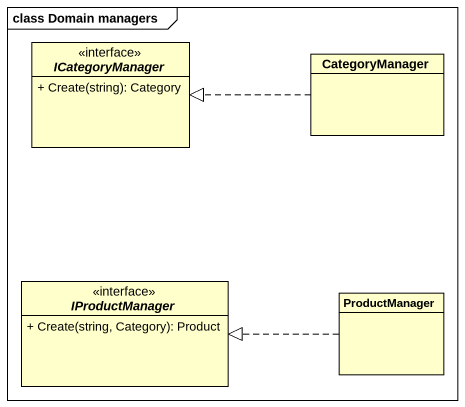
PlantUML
@startuml
mainframe class Domain managers
hide circle
hide empty members
skinparam classAttributeIconSize 0
interface ICategoryManager {
  + Create(string): Category
}
class CategoryManager
interface IProductManager {
  + Create(string, Category): Product
}
class ProductManager
CategoryManager .left.|> ICategoryManager
ProductManager .left.|> IProductManager
@enduml
